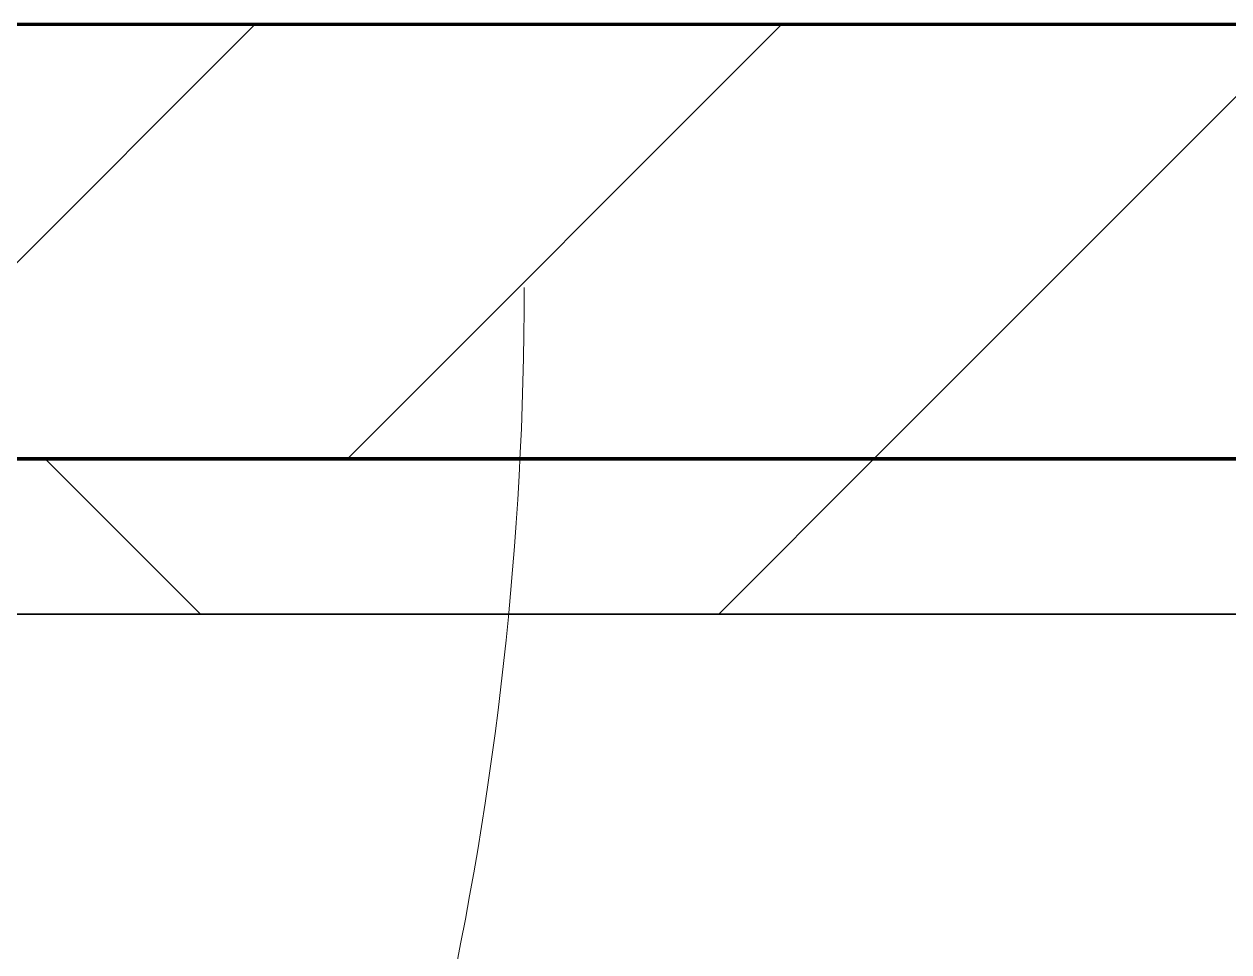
# Model space of a CAD drawing. Header units: millimetres. Extents: x -678720 to -601931, y -306 to 39239.
# Drawn here: x -661143.6 to -660755.2, y 8460.2 to 8759 of the extents above; entities that cross this region are included whole.
import ezdxf
from ezdxf.xclip import XClip

# ---------------------------------------------------------------- set-up
doc = ezdxf.new("R2010")
doc.units = ezdxf.units.MM
doc.header["$XCLIPFRAME"] = 0
for name, color, linetype, lineweight in [('A-DOOR-E', 2, 'Continuous', 25), ('A-DOOR-OPNG', 2, 'Continuous', 9), ('A-GLAZ-CURT', 2, 'Continuous', 9), ('A-WALL', 5, 'Continuous', 35), ('A-WALL-FNSH', 2, 'Continuous', 35), ('A-WALL-PATT', 1, 'Continuous', 35)]:
    doc.layers.add(name, color=color, linetype=linetype, lineweight=lineweight)
doc.layers.add('A11_ALU.SOLID SHEET', color=2, linetype='Continuous')

# ---------------------------------------------------------------- blocks, each defined once
blk = doc.blocks.new('DPA_AC-SG-PI - A1_1200x1300 mm-9660120-4234-01 ENLARGED MULTI-PURPOSE LEVEL - REFLECTED CEILING PLAN - SHEET 5')
at = {"layer": 'A-DOOR-OPNG'}
blk.add_arc((-500, -14.8), 1100, 334.74419, 0, dxfattribs=at)
blk = doc.blocks.new('PPLS-PP19_Custom Tile Pattern - Custom Tile Pattern-V69-4234-01 ENLARGED MULTI-PURPOSE LEVEL - REFLECTED CEILING PLAN - SHEET 5')
at = {"layer": 'A-GLAZ-CURT'}
for p, q in [((-300, 0), (300, 0)), ((300, 0), (-300, 0)), ((195.99, 0), (213.31, 0)), ((213.31, 0), (195.99, 0)), ((230.06, 0), (300, 0)), ((-300, -50), (300, -50)), ((300, -50), (-300, -50))]:
    blk.add_line(p, q, dxfattribs=at)
for points, knots in [([(-36.78, 0), (-32.43, 0), (-19.22, 0), (8.83, 0), (43.36, 0), (70.92, 0), (82.12, 0), (83.66, 0)], [-6191.144455, -6191.144455, -6191.144455, -6191.144455, -5862.463379, -5340.621928, -4573.028122, -4094.177415, -3869.465285, -3869.465285, -3869.465285, -3869.465285]), ([(-30.52, 0), (-27.11, 0), (-17.83, 0), (5.99, 0), (22.06, 0), (37.44, 0), (45.92, 0), (57.76, 0), (64.47, 0), (72.74, 0), (75.22, 0), (76.03, 0), (76.21, 0)], [-2323.618664, -2323.618664, -2323.618664, -2323.618664, -2142.497158, -1716.209403, -1206.526904, -1089.329421, -901.315459, -753.071572, -495.328968, -421.953223, -334.951786, -290.452333, -290.452333, -290.452333, -290.452333]), ([(94.31, 0), (82.36, 0), (62.45, 0), (35.84, 0), (12, 0), (3.08, 0), (-1.67, 0), (-2.25, 0)], [-366.456111, -366.456111, -366.456111, -366.456111, -330.153101, -307.516438, -285.83788, -246.234814, -234.646884, -234.646884, -234.646884, -234.646884]), ([(114.39, 0), (114.2, 0), (112.08, 0), (105.42, 0), (92.38, 0), (85.59, 0), (74.4, 0), (62.26, 0), (51.85, 0), (43.81, 0), (29.53, 0), (20.67, 0), (18.85, 0), (18.16, 0)], [-8148.58938, -8148.58938, -8148.58938, -8148.58938, -8105.191388, -7723.759874, -7531.75727, -7135.649961, -6924.452779, -6738.82075, -6548.303034, -6314.283804, -6135.05769, -5972.647715, -5832.674503, -5832.674503, -5832.674503, -5832.674503]), ([(76.63, 0), (74.8, 0), (67.65, 0), (53.52, 0), (38.69, 0), (30.55, 0), (28.39, 0)], [-3095.572228, -3095.572228, -3095.572228, -3095.572228, -2950.589685, -2634.532728, -2313.748533, -2193.206323, -2193.206323, -2193.206323, -2193.206323]), ([(28.59, 0), (32.96, 0), (51.23, 0), (88.72, 0), (120.63, 0), (138.28, 0), (138.53, 0)], [-404.286242, -404.286242, -404.286242, -404.286242, -390.253598, -346.313304, -291.370682, -290.5735, -290.5735, -290.5735, -290.5735]), ([(29.29, 0), (30.35, 0), (34.6, 0), (48.37, 0), (69.27, 0), (85.84, 0), (94.26, 0)], [-143.783622, -143.783622, -143.783622, -143.783622, -135.792042, -118.513713, -97.899267, -71.891811, -71.891811, -71.891811, -71.891811]), ([(29.48, 0), (29.61, 0), (31.19, 0), (38.07, 0), (53.39, 0), (71.67, 0), (84.83, 0), (86.01, 0), (92.47, 0), (94.31, 0)], [-4904.749014, -4904.749014, -4904.749014, -4904.749014, -4887.603822, -4705.298446, -4353.683244, -3960.84581, -3759.045785, -3336.541051, -2786.045429, -2786.045429, -2786.045429, -2786.045429]), ([(136.44, 0), (121.66, 0), (86.93, 0), (51.16, 0), (31.18, 0)], [-106.750556, -106.750556, -106.750556, -106.750556, -59.610984, 0, 0, 0, 0]), ([(94.31, 0), (86.16, 0), (73.01, 0), (57.82, 0), (46.51, 0), (41.18, 0), (36.02, 0), (35.54, 0), (35.54, 0)], [-388.144986, -388.144986, -388.144986, -388.144986, -357.622665, -341.267687, -334.000314, -326.15566, -319.318397, -317.489778, -317.489778, -317.489778, -317.489778]), ([(36.29, 0), (37.77, 0), (48.82, 0), (64.79, 0), (95.91, 0), (124.45, 0), (132.42, 0), (134.6, 0)], [-314.598523, -314.598523, -314.598523, -314.598523, -305.899624, -287.17622, -249.500363, -194.761443, -152.241002, -152.241002, -152.241002, -152.241002]), ([(76.22, 0), (75.58, 0), (73.64, 0), (71.05, 0), (70.61, 0)], [-193.634889, -193.634889, -193.634889, -193.634889, -31.537676, 0, 0, 0, 0]), ([(94.31, 0), (96.92, 0), (107.21, 0), (116.36, 0), (128.63, 0), (128.95, 0)], [-71.84248, -71.84248, -71.84248, -71.84248, -63.759246, -39.050993, -35.895543, -35.895543, -35.895543, -35.895543]), ([(94.4, 0), (94.4, 0), (94.64, 0), (99.11, 0), (108.97, 0), (120.79, 0), (139.94, 0), (163.31, 0), (185.23, 0), (193.62, 0), (194.69, 0), (194.79, 0)], [-2348.345796, -2348.345796, -2348.345796, -2348.345796, -2310.419338, -2233.599744, -2052.234781, -1843.028543, -1530.39897, -1095.004608, -529.74427, -295.064701, -265.121568, -265.121568, -265.121568, -265.121568]), ([(168.37, 0), (167.68, 0), (162.47, 0), (147.02, 0), (116.39, 0), (98.1, 0), (94.51, 0)], [-543.375029, -543.375029, -543.375029, -543.375029, -530.793311, -458.593899, -401.860199, -388.397396, -388.397396, -388.397396, -388.397396]), ([(103.09, 0), (101.08, 0), (98.53, 0), (95.96, 0), (95.45, 0)], [-375.435014, -375.435014, -375.435014, -375.435014, -369.147452, -367.613451, -367.613451, -367.613451, -367.613451]), ([(129.02, 0), (129.02, 0), (124.41, 0), (122.35, 0), (114.96, 0), (108.04, 0), (103.09, 0)], [-35.386604, -35.386604, -35.386604, -35.386604, -31.430235, -22.807238, -15.488593, 0, 0, 0, 0]), ([(157.9, 0), (156.77, 0), (151.67, 0), (143.29, 0), (134.04, 0), (126.24, 0), (118.6, 0), (114.23, 0), (111.98, 0), (105.66, 0), (105.23, 0), (105.23, 0)], [-10292.955006, -10292.955006, -10292.955006, -10292.955006, -10098.273015, -9847.788484, -9677.714971, -9567.007022, -9453.21225, -9220.200448, -9012.77275, -8966.157302, -8929.495943, -8929.495943, -8929.495943, -8929.495943]), ([(105.26, 0), (105.52, 0), (111.01, 0), (112.65, 0), (113.59, 0)], [-8920.561005, -8920.561005, -8920.561005, -8920.561005, -8814.835624, -8577.462505, -8577.462505, -8577.462505, -8577.462505]), ([(128.58, 0), (128.8, 0), (130.16, 0), (139.26, 0), (152.67, 0), (161.24, 0), (162.19, 0), (162.75, 0)], [-633.326174, -633.326174, -633.326174, -633.326174, -627.736123, -618.981161, -602.094757, -592.980799, -581.414464, -581.414464, -581.414464, -581.414464]), ([(137.1, 0), (136, 0), (133.64, 0), (129.87, 0), (129.11, 0)], [-670.405967, -670.405967, -670.405967, -670.405967, -651.020627, -640.742133, -640.742133, -640.742133, -640.742133]), ([(193.8, 0), (193.33, 0), (190.11, 0), (183.13, 0), (171, 0), (161.95, 0), (161.28, 0), (158.35, 0), (157.85, 0), (157.77, 0)], [-11665.349007, -11665.349007, -11665.349007, -11665.349007, -11565.880756, -11105.624034, -10839.086983, -10768.332124, -10666.779182, -10580.760289, -10550.278881, -10550.278881, -10550.278881, -10550.278881]), ([(300, 0), (286.53, 0), (254.22, 0), (207.11, 0), (177.41, 0), (159.34, 0), (158.33, 0), (158.3, 0)], [-285.253232, -285.253232, -285.253232, -285.253232, -244.693688, -187.987675, -143.776725, -129.632772, -123.352749, -123.352749, -123.352749, -123.352749]), ([(159.07, 0), (159.13, 0), (160.84, 0), (165.21, 0), (174.15, 0), (185.98, 0), (208.82, 0), (219.42, 0), (230.06, 0)], [-115.643202, -115.643202, -115.643202, -115.643202, -114.681583, -87.660824, -65.295536, -41.623857, -24.459831, 0, 0, 0, 0]), ([(162.75, 0), (165.4, 0), (170.91, 0), (172.61, 0), (172.61, 0)], [-111.264224, -111.264224, -111.264224, -111.264224, -56.742688, -19.085662, -19.085662, -19.085662, -19.085662]), ([(226.11, 0), (224.23, 0), (220.02, 0), (200.27, 0), (182.99, 0), (174.27, 0), (169.67, 0), (168.99, 0)], [-9171.294388, -9171.294388, -9171.294388, -9171.294388, -9016.44624, -8717.832359, -8253.978395, -8152.463617, -8069.855175, -8069.855175, -8069.855175, -8069.855175]), ([(215.22, 0), (214.62, 0), (210.55, 0), (203.98, 0), (187.54, 0), (175.3, 0), (169.49, 0)], [-203.825446, -203.825446, -203.825446, -203.825446, -198.527383, -184.406837, -162.427601, -142.916156, -142.916156, -142.916156, -142.916156]), ([(171.51, 0), (176.48, 0), (193.23, 0), (201.73, 0), (208.81, 0), (212.81, 0), (221.29, 0), (226.07, 0)], [-7971.819559, -7971.819559, -7971.819559, -7971.819559, -7784.112253, -7606.717214, -7289.299508, -7042.621073, -6801.667079, -6801.667079, -6801.667079, -6801.667079]), ([(172.07, 0), (177.66, 0), (187.87, 0), (201.08, 0), (207.47, 0), (213.96, 0), (215.11, 0)], [-255.364076, -255.364076, -255.364076, -255.364076, -237.955587, -223.92608, -215.862851, -208.75215, -208.75215, -208.75215, -208.75215]), ([(219.9, 0), (220.86, 0), (222.6, 0), (224.69, 0), (225, 0)], [-10670.940496, -10670.940496, -10670.940496, -10670.940496, -10511.382485, -10485.148688, -10485.148688, -10485.148688, -10485.148688]), ([(226.11, 0), (232.47, 0), (242.45, 0), (246.54, 0), (246.96, 0)], [-10453.753405, -10453.753405, -10453.753405, -10453.753405, -9925.173265, -9834.877357, -9834.877357, -9834.877357, -9834.877357]), ([(300, 0), (288.22, 0), (262, 0), (235.84, 0), (226.37, 0), (226.13, 0)], [-12528.858583, -12528.858583, -12528.858583, -12528.858583, -11905.454923, -11162.864862, -11143.38681, -11143.38681, -11143.38681, -11143.38681]), ([(247.1, 0), (246.76, 0), (245.04, 0), (238.34, 0), (230.06, 0), (227.07, 0), (226.6, 0)], [-9649.085549, -9649.085549, -9649.085549, -9649.085549, -9581.591397, -9406.094246, -9221.510254, -9184.606027, -9184.606027, -9184.606027, -9184.606027]), ([(227.16, 0), (231.23, 0), (246.98, 0), (266.73, 0), (281.71, 0), (291.71, 0), (296.52, 0), (297.86, 0), (298.09, 0)], [-6783.57697, -6783.57697, -6783.57697, -6783.57697, -6582.165592, -6068.460911, -5766.029927, -5566.724884, -5280.360606, -5199.253518, -5199.253518, -5199.253518, -5199.253518]), ([(284.76, 0), (284.76, 0), (285.09, 0), (287.47, 0), (293.59, 0), (297.76, 0), (300, 0)], [-4110.630118, -4110.630118, -4110.630118, -4110.630118, -4053.389046, -3959.664717, -3862.421465, -3746.95702, -3746.95702, -3746.95702, -3746.95702]), ([(297.38, 0), (295.84, 0), (291.62, 0), (285.38, 0), (284.87, 0)], [-4803.172655, -4803.172655, -4803.172655, -4803.172655, -4358.271401, -4143.037883, -4143.037883, -4143.037883, -4143.037883])]:
    blk.add_open_spline(points, degree=3, knots=knots, dxfattribs=at)
for points in [[(80.35, 0), (79.57, 0), (78.27, 0), (76.63, 0)], [(84.06, 0), (83.48, 0), (82.41, 0), (81.72, 0)], [(168.74, 0), (168.74, 0), (169.81, 0), (171.51, 0)], [(195.11, 0), (194.91, 0), (194.44, 0), (193.8, 0)], [(225.84, 0), (222.47, 0), (219.86, 0), (219.02, 0)]]:
    blk.add_open_spline(points, degree=3, dxfattribs=at)
blk = doc.blocks.new('PPLS-PP19_Custom Tile Pattern - Custom Tile Pattern-V70-4234-01 ENLARGED MULTI-PURPOSE LEVEL - REFLECTED CEILING PLAN - SHEET 5')
at = {"layer": 'A-GLAZ-CURT'}
for p, q in [((-300, 0), (300, 0)), ((300, 0), (-300, 0)), ((-293.07, 0), (-275.75, 0)), ((-275.75, 0), (-293.07, 0)), ((-222.32, 0), (-205, 0)), ((-205, 0), (-222.32, 0)), ((-300, -50), (300, -50)), ((300, -50), (-300, -50))]:
    blk.add_line(p, q, dxfattribs=at)
at = {"layer": 'A-GLAZ-CURT', "flags": 128}
for points in [[(-300, 0), (-291.56, 0), (-283.3, 0), (-275.2, 0), (-267.26, 0), (-259.45, 0), (-251.77, 0), (-244.2, 0), (-236.74, 0), (-229.36, 0), (-222.06, 0), (-214.83, 0), (-207.71, 0), (-200.76, 0), (-194.02, 0), (-187.54, 0), (-181.38, 0), (-176.07, 0)], [(-134.16, 0), (-140.03, 0), (-145.5, 0), (-150.63, 0), (-155.53, 0), (-160.27, 0), (-164.95, 0), (-169.65, 0), (-174.47, 0), (-179.49, 0), (-184.81, 0), (-190.44, 0), (-196.37, 0), (-202.58, 0), (-209.04, 0), (-215.73, 0), (-222.63, 0), (-229.72, 0), (-236.97, 0), (-244.39, 0), (-251.96, 0), (-259.67, 0), (-267.51, 0), (-275.48, 0), (-283.55, 0), (-291.73, 0), (-300, 0)], [(-175.58, 0), (-170.25, 0), (-165.64, 0), (-162.01, 0), (-159.53, 0), (-157.46, 0), (-154.52, 0), (-149.42, 0), (-141.84, 0), (-132.81, 0), (-126.08, 0)]]:
    blk.add_lwpolyline(points, dxfattribs=at)
at = {"layer": 'A-GLAZ-CURT'}
for points, knots in [([(-300, 0), (-284.65, 0), (-264.63, 0), (-246.42, 0), (-242, 0)], [-5323.127839, -5323.127839, -5323.127839, -5323.127839, -4502.809032, -4230.975337, -4230.975337, -4230.975337, -4230.975337]), ([(-176.09, 0), (-188.08, 0), (-220.63, 0), (-262.56, 0), (-294.48, 0), (-300, 0)], [-16028.465046, -16028.465046, -16028.465046, -16028.465046, -15131.813646, -13729.592194, -13439.944408, -13439.944408, -13439.944408, -13439.944408]), ([(-137.88, 0), (-140.56, 0), (-147.66, 0), (-147.69, 0), (-158.72, 0), (-174.02, 0), (-185.59, 0), (-209.77, 0), (-232.01, 0), (-255.22, 0), (-262.59, 0), (-264.9, 0), (-265.4, 0)], [-3187.727384, -3187.727384, -3187.727384, -3187.727384, -2919.378265, -2477.344047, -2237.412286, -2029.680487, -1755.085331, -1400.429864, -858.079193, -543.655514, -208.940337, 0, 0, 0, 0]), ([(-258.6, 0), (-257.91, 0), (-254.26, 0), (-247.88, 0), (-242.7, 0), (-242.02, 0)], [-5722.54675, -5722.54675, -5722.54675, -5722.54675, -5657.471696, -5413.335975, -5376.889564, -5376.889564, -5376.889564, -5376.889564]), ([(-242.01, 0), (-235.38, 0), (-225.36, 0), (-213.1, 0), (-200.2, 0), (-188.48, 0), (-179.76, 0), (-176.1, 0)], [-5376.664381, -5376.664381, -5376.664381, -5376.664381, -5017.494783, -4832.723979, -4666.091899, -4349.945572, -4155.645306, -4155.645306, -4155.645306, -4155.645306]), ([(-241.18, 0), (-216.61, 0), (-171.42, 0), (-129.95, 0), (-110.8, 0), (-99.5, 0), (-91.46, 0)], [-4214.142872, -4214.142872, -4214.142872, -4214.142872, -2700.551212, -1002.059161, -460.363443, 0, 0, 0, 0]), ([(-176.08, 0), (-176.81, 0), (-183.81, 0), (-199.46, 0), (-216.65, 0), (-231.26, 0), (-233.46, 0), (-234, 0)], [-1802.84289, -1802.84289, -1802.84289, -1802.84289, -1763.376603, -1422.553702, -978.033455, -846.069444, -682.911962, -682.911962, -682.911962, -682.911962]), ([(-233.49, 0), (-233.44, 0), (-232.38, 0), (-230.74, 0), (-225.3, 0), (-223.63, 0)], [-455.274641, -455.274641, -455.274641, -455.274641, -440.605512, -119.536984, 0, 0, 0, 0]), ([(-223.63, 0), (-219.39, 0), (-206.17, 0), (-188.58, 0), (-169.02, 0), (-152.12, 0), (-136.84, 0), (-127.33, 0), (-124.19, 0), (-123.43, 0), (-123.28, 0)], [-5463.295695, -5463.295695, -5463.295695, -5463.295695, -5161.076232, -4739.070012, -4465.409639, -4149.119819, -3839.893365, -3647.167523, -3488.92562, -3439.852845, -3439.852845, -3439.852845, -3439.852845]), ([(-175.66, 0), (-172.86, 0), (-166.58, 0), (-158.7, 0), (-157.22, 0)], [-4147.886235, -4147.886235, -4147.886235, -4147.886235, -4000.813434, -3840.635403, -3840.635403, -3840.635403, -3840.635403]), ([(-133.82, 0), (-135.51, 0), (-137.8, 0), (-149.31, 0), (-160.89, 0), (-169.72, 0), (-175.08, 0)], [-2731.647847, -2731.647847, -2731.647847, -2731.647847, -2418.507304, -2308.929706, -2113.765672, -1821.098565, -1821.098565, -1821.098565, -1821.098565]), ([(-110.38, 0), (-117.97, 0), (-137.83, 0), (-160.61, 0), (-175.02, 0)], [-17895.283523, -17895.283523, -17895.283523, -17895.283523, -17136.203329, -16055.034758, -16055.034758, -16055.034758, -16055.034758]), ([(-152.35, 0), (-151.03, 0), (-147.71, 0), (-143.57, 0), (-138.62, 0)], [-3494.978217, -3494.978217, -3494.978217, -3494.978217, -3371.022232, -3227.460399, -3227.460399, -3227.460399, -3227.460399]), ([(-118.78, 0), (-121.86, 0), (-126.28, 0), (-136.96, 0), (-147.46, 0), (-150.03, 0), (-150.57, 0)], [-5938.474035, -5938.474035, -5938.474035, -5938.474035, -5700.061948, -5508.838257, -5298.784692, -5196.16478, -5196.16478, -5196.16478, -5196.16478]), ([(-150.34, 0), (-150.07, 0), (-147.75, 0), (-142.6, 0), (-127.26, 0), (-107.3, 0), (-90.42, 0), (-75.26, 0), (-68.41, 0), (-65.12, 0), (-63.63, 0)], [-4948.728362, -4948.728362, -4948.728362, -4948.728362, -4883.323924, -4440.880425, -4054.690705, -3793.097032, -3402.597032, -3144.956779, -3050.982048, -2969.237017, -2969.237017, -2969.237017, -2969.237017]), ([(-110.5, 0), (-119.91, 0), (-131.23, 0), (-147.74, 0), (-149.07, 0)], [-6974.689771, -6974.689771, -6974.689771, -6974.689771, -6449.282163, -6277.220794, -6277.220794, -6277.220794, -6277.220794]), ([(-148.23, 0), (-146.94, 0), (-140.15, 0), (-137.28, 0), (-133.93, 0), (-128.78, 0), (-126.5, 0)], [-6162.058746, -6162.058746, -6162.058746, -6162.058746, -6017.569127, -5560.701257, -5364.112219, -5231.017328, -5231.017328, -5231.017328, -5231.017328]), ([(-86.16, 0), (-91.37, 0), (-104.13, 0), (-122.65, 0), (-139.03, 0), (-146.11, 0), (-146.95, 0)], [-1681.3698, -1681.3698, -1681.3698, -1681.3698, -1374.161226, -945.742622, -741.901385, -489.130243, -489.130243, -489.130243, -489.130243]), ([(-146.69, 0), (-146.59, 0), (-145.49, 0), (-135.69, 0), (-128.29, 0), (-125.15, 0)], [-420.34245, -420.34245, -420.34245, -420.34245, -406.956646, -290.263673, 0, 0, 0, 0])]:
    blk.add_open_spline(points, degree=3, knots=knots, dxfattribs=at)
blk = doc.blocks.new('*U321')
at = {"layer": 'A-GLAZ-CURT', "rotation": 180}
for name, p in [('PPLS-PP19_Custom Tile Pattern - Custom Tile Pattern-V70-4234-01 ENLARGED MULTI-PURPOSE LEVEL - REFLECTED CEILING PLAN - SHEET 5', (-28265, -710)), ('PPLS-PP19_Custom Tile Pattern - Custom Tile Pattern-V69-4234-01 ENLARGED MULTI-PURPOSE LEVEL - REFLECTED CEILING PLAN - SHEET 5', (-27665, -710))]:
    blk.add_blockref(name, p, dxfattribs=at)
blk = doc.blocks.new('*U743')
blk.add_lwpolyline([(21173.36, -580), (28210, -580), (28210, -6849.96), (45954.15, -6849.96), (45954.15, 600), (82995.06, 600), (83086.47, 650), (90052, 650), (90392, 990), (103159.16, 990), (103159.16, 4990), (21173.36, 4990), (21173.36, 3485.45), (21203.36, 3485.45), (21203.36, 925.54), (21173.36, 925.54), (21173.36, -580)])

msp = doc.modelspace()

# ---------------------------------------------------------------- block references
at = {"layer": 'A11_ALU.SOLID SHEET'}
ref = msp.add_blockref('*U743', (-744682.37, 3579.02), dxfattribs=at)
XClip(ref).set_block_clipping_path([(69798.6834257276, -3885.5002684942), (120965.0023936313, 33679.9972602262)])

# ---------------------------------------------------------------- next in the draw order: hatches: boundary and pattern name
at = {"layer": 'A-WALL-PATT', "lineweight": 9}
h = msp.add_hatch(dxfattribs=at)
h.set_pattern_fill('FP_2', color=256, style=0, pattern_type=2)
h.set_pattern_definition([(45, (0, 0), (-84.852814, 84.852814), [])])
h.paths.add_polyline_path([(-645614.94, 8619.02), (-644025.62, 8619.02), (-644076.02, 8641.53), (-644079.79, 8639.36), (-644084.96, 8639.36), (-644091.03, 8644.02), (-644092.03, 8648.69), (-644157.37, 8677.88), (-644139.02, 8718.97), (-643915.31, 8619.02), (-632557.37, 8619.02), (-632557.37, 8759.02), (-674883.69, 8759.02), (-674883.69, 8619.02), (-672825.62, 8619.02), (-672876.02, 8641.53), (-672879.79, 8639.36), (-672884.96, 8639.36), (-672891.03, 8644.02), (-672892.03, 8648.69), (-672957.37, 8677.88), (-672939.02, 8718.97), (-672715.31, 8619.02), (-669225.62, 8619.02), (-669276.02, 8641.53), (-669279.79, 8639.36), (-669284.96, 8639.36), (-669291.03, 8644.02), (-669292.03, 8648.69), (-669357.37, 8677.88), (-669339.02, 8718.97), (-669115.31, 8619.02), (-665625.62, 8619.02), (-665676.02, 8641.53), (-665679.79, 8639.36), (-665684.96, 8639.36), (-665691.03, 8644.02), (-665692.03, 8648.69), (-665757.37, 8677.88), (-665739.02, 8718.97), (-665515.31, 8619.02), (-662025.62, 8619.02), (-662076.02, 8641.53), (-662079.79, 8639.36), (-662084.96, 8639.36), (-662091.03, 8644.02), (-662092.03, 8648.69), (-662157.37, 8677.88), (-662139.02, 8718.97), (-661915.31, 8619.02), (-658425.62, 8619.02), (-658476.02, 8641.53), (-658479.79, 8639.36), (-658484.96, 8639.36), (-658491.03, 8644.02), (-658492.03, 8648.69), (-658557.37, 8677.88), (-658539.02, 8718.97), (-658315.31, 8619.02), (-654825.62, 8619.02), (-654876.02, 8641.53), (-654879.79, 8639.36), (-654884.96, 8639.36), (-654891.03, 8644.02), (-654892.03, 8648.69), (-654957.37, 8677.88), (-654939.02, 8718.97), (-654715.31, 8619.02), (-651225.62, 8619.02), (-651276.02, 8641.53), (-651279.79, 8639.36), (-651284.96, 8639.36), (-651291.03, 8644.02), (-651292.03, 8648.69), (-651357.37, 8677.88), (-651339.02, 8718.97), (-651115.31, 8619.02), (-647625.62, 8619.02), (-647676.02, 8641.53), (-647679.79, 8639.36), (-647684.96, 8639.36), (-647691.03, 8644.02), (-647692.03, 8648.69), (-647757.37, 8677.88), (-647739.02, 8718.97), (-647515.31, 8619.02), (-645746.78, 8619.02)])
h = msp.add_hatch(dxfattribs=at)
h.set_pattern_fill('FP_3', color=256, style=0, pattern_type=2)
h.set_pattern_definition([(45, (0, 0), (-212.13203, 212.13203), []), (135, (0, 0), (-212.13203, -212.13203), [])])
h.paths.add_polyline_path([(-637582.37, 8569.02), (-637582.37, 8619.02), (-643915.31, 8619.02), (-643803.39, 8569.02), (-641132.34, 8569.02)])
h.paths.add_polyline_path([(-659985.63, 8569.02), (-658313.71, 8569.02), (-658425.62, 8619.02), (-661915.31, 8619.02), (-661803.39, 8569.02), (-660051.55, 8569.02)])
h.paths.add_polyline_path([(-653657.25, 8569.02), (-651113.71, 8569.02), (-651225.62, 8619.02), (-654715.31, 8619.02), (-654603.39, 8569.02), (-653782.37, 8569.02)])
h.paths.add_polyline_path([(-643913.71, 8569.02), (-644025.62, 8619.02), (-647515.31, 8619.02), (-647403.39, 8569.02), (-643966.93, 8569.02)])
h.paths.add_polyline_path([(-658203.39, 8569.02), (-654713.71, 8569.02), (-654825.62, 8619.02), (-658315.31, 8619.02), (-658205.78, 8570.08)])
h.paths.add_polyline_path([(-662292.85, 8569.02), (-661913.71, 8569.02), (-662025.62, 8619.02), (-665515.31, 8619.02), (-665403.39, 8569.02), (-662358.77, 8569.02)])
h.paths.add_polyline_path([(-647513.71, 8569.02), (-647625.62, 8619.02), (-651115.31, 8619.02), (-651003.39, 8569.02), (-647526.64, 8569.02)])
h.paths.add_polyline_path([(-666973.22, 8569.02), (-665513.71, 8569.02), (-665625.62, 8619.02), (-669115.31, 8619.02), (-669003.39, 8569.02), (-667105.06, 8569.02)])
h.paths.add_polyline_path([(-670928.45, 8569.02), (-669113.71, 8569.02), (-669225.62, 8619.02), (-672715.31, 8619.02), (-672603.39, 8569.02), (-670994.37, 8569.02)])
h.paths.add_polyline_path([(-672906.07, 8569.02), (-672713.71, 8569.02), (-672825.62, 8619.02), (-674883.69, 8619.02), (-674883.69, 8569.02), (-672957.37, 8569.02)])

# ---------------------------------------------------------------- next in the draw order: linework, layer by layer
at = {"layer": 'A-WALL', "color": 7, "lineweight": 70}
for p, q in [((-662182.37, 8759.02), (-660982.37, 8759.02)), ((-660982.37, 8759.02), (-658582.37, 8759.02)), ((-660982.37, 8619.02), (-661915.31, 8619.02)), ((-661915.31, 8619.02), (-660982.37, 8619.02)), ((-658582.37, 8619.02), (-660982.37, 8619.02)), ((-660982.37, 8619.02), (-658582.37, 8619.02))]:
    msp.add_line(p, q, dxfattribs=at)
at = {"layer": 'A-WALL-FNSH', "color": 250}
for p, q in [((-660982.37, 8569.02), (-661803.39, 8569.02)), ((-658582.37, 8569.02), (-660982.37, 8569.02))]:
    msp.add_line(p, q, dxfattribs=at)

# ---------------------------------------------------------------- next in the draw order: block references
msp.add_blockref('*U321', (-633017.37, 9279.02))
at = {"layer": 'A-DOOR-E'}
msp.add_blockref('DPA_AC-SG-PI - A1_1200x1300 mm-9660120-4234-01 ENLARGED MULTI-PURPOSE LEVEL - REFLECTED CEILING PLAN - SHEET 5', (-661582.37, 8689.02), dxfattribs=at)

doc.saveas('drawing.dxf')
